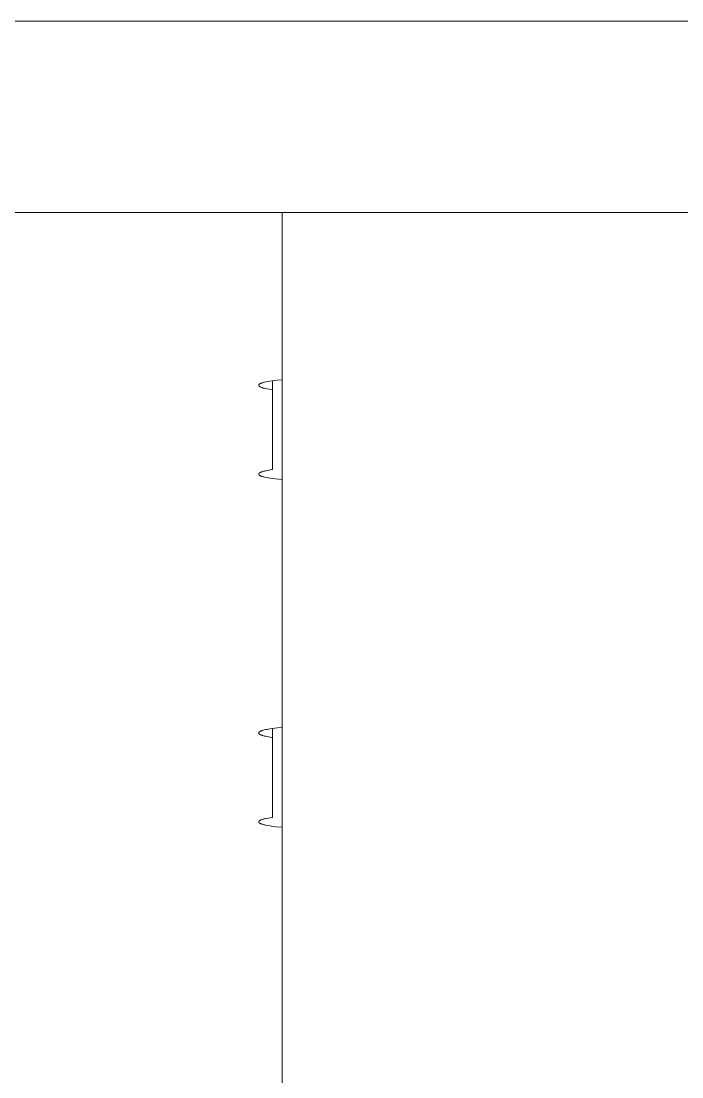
# Model space of a CAD drawing. Header units: inches. Extents: x -12 to 176, y -4 to 123.
# Drawn here: x 2.917 to 3.465, y 21.021 to 21.897 of the extents above; entities that cross this region are included whole.
import ezdxf

# ---------------------------------------------------------------- set-up
doc = ezdxf.new("R2010")
doc.units = ezdxf.units.IN
doc.layers.add('ZANO_R', color=7, linetype='Continuous', lineweight=0)

msp = doc.modelspace()

# ---------------------------------------------------------------- linework, layer by layer
at = {"layer": 'ZANO_R'}
for p, q in [((1.283378083498974, 21.89704475793364), (35.41726868232365, 21.89704475793364)), ((2.149520636179773, 21.73815309383797), (4.511727598036146, 21.73815309383797)), ((3.133773536953299, 21.73815309383797), (3.133773536953299, 6.793614594194807)), ((3.120274728262643, 21.59774920186844), (3.121298626598787, 21.59795764578091)), ((3.121298626598787, 21.59795764578091), (3.12351067790371, 21.5983454672177)), ((3.12351067790371, 21.5983454672177), (3.125899513649301, 21.59869308932382)), ((3.125899513649301, 21.59869308932382), (3.129831090365769, 21.5991510674899)), ((3.125899513747072, 21.59869308932382), (3.125899513747072, 21.59128896051043)), ((3.129831090365769, 21.5991510674899), (3.133773536953299, 21.59950342296752)), ((3.114368273737796, 21.59499102491445), (3.11436909829456, 21.59502490923335)), ((3.114369098295469, 21.59495714059567), (3.114368273737796, 21.59499102491445)), ((3.11436909829456, 21.59502490923335), (3.114371571862307, 21.59505879142345)), ((3.114371571864126, 21.59492325840567), (3.114369098295469, 21.59495714059567)), ((3.114371571862307, 21.59505879142345), (3.114375694130331, 21.59509266935588)), ((3.114375694133059, 21.59488938047302), (3.114371571864126, 21.59492325840567)), ((3.114375694130331, 21.59509266935588), (3.114381464580447, 21.59512654090354)), ((3.114381464583971, 21.59485550892536), (3.114375694133059, 21.59488938047302)), ((3.114381464580447, 21.59512654090354), (3.114388882488015, 21.5951604039398)), ((3.114388882492449, 21.5948216458891), (3.114381464583971, 21.59485550892536)), ((3.114388882488015, 21.5951604039398), (3.114397946921486, 21.59519425634032)), ((3.114397946926829, 21.59478779348858), (3.114388882492449, 21.5948216458891)), ((3.114397946921486, 21.59519425634032), (3.114408656742853, 21.59522809598302)), ((3.114408656749106, 21.59475395384588), (3.114397946926829, 21.59478779348858)), ((3.114408656742853, 21.59522809598302), (3.114421010608112, 21.5952619207482)), ((3.114421010615274, 21.5947201290807), (3.114408656749106, 21.59475395384588)), ((3.114421010608112, 21.5952619207482), (3.11443500696771, 21.59529572851925)), ((3.114435006975668, 21.59468632130965), (3.114421010615274, 21.5947201290807)), ((3.11443500696771, 21.59529572851925), (3.114450644066778, 21.59532951718352)), ((3.114450644075646, 21.5946525326455), (3.114435006975668, 21.59468632130965)), ((3.114450644066778, 21.59532951718352), (3.11446791994581, 21.59536328463189)), ((3.1144679199557, 21.59461876519701), (3.114450644075646, 21.5946525326455)), ((3.11446791994581, 21.59536328463189), (3.114486832441798, 21.5953970287599)), ((3.114486832452485, 21.59458502106911), (3.1144679199557, 21.59461876519701)), ((3.114486832441798, 21.5953970287599), (3.114507379187671, 21.59543074746789)), ((3.114507379199267, 21.59455130236113), (3.114486832452485, 21.59458502106911)), ((3.114507379187671, 21.59543074746789), (3.114529557614333, 21.59546443866149)), ((3.114529557626952, 21.59451761116752), (3.114507379199267, 21.59455130236113)), ((3.114529557614333, 21.59546443866149), (3.114553364950893, 21.5954981002523)), ((3.114553364964308, 21.59448394957671), (3.114529557626952, 21.59451761116752)), ((3.114553364950893, 21.5954981002523), (3.114578798225239, 21.59553173015756)), ((3.114578798239449, 21.59445031967145), (3.114553364964308, 21.59448394957671)), ((3.114578798225239, 21.59553173015756), (3.114605854265506, 21.59556532630147)), ((3.114605854280626, 21.59441672352754), (3.114578798239449, 21.59445031967145)), ((3.114605854265506, 21.59556532630147), (3.114634529700652, 21.59559888661526)), ((3.114634529716795, 21.59438316321375), (3.114605854280626, 21.59441672352754)), ((3.114634529700652, 21.59559888661526), (3.114664820962162, 21.59563240903735)), ((3.114664820979101, 21.59434964079166), (3.114634529716795, 21.59438316321375)), ((3.114664820962162, 21.59563240903735), (3.114696724284045, 21.59566589151432)), ((3.11469672430178, 21.59431615831492), (3.114664820979101, 21.59434964079166)), ((3.114696724284045, 21.59566589151432), (3.114730235704997, 21.59569933200025)), ((3.114730235723755, 21.59428271782876), (3.11469672430178, 21.59431615831492)), ((3.114730235704997, 21.59569933200025), (3.114765351069195, 21.59573272845903)), ((3.114765351088749, 21.5942493213701), (3.114730235723755, 21.59428271782876)), ((3.114765351069195, 21.59573272845903), (3.114802066027551, 21.5957660788627)), ((3.114802066048128, 21.59421597096632), (3.114765351088749, 21.5942493213701)), ((3.114802066027551, 21.5957660788627), (3.11484037603941, 21.5957993811932)), ((3.114840376060783, 21.59418266863592), (3.114802066048128, 21.59421597096632)), ((3.11484037603941, 21.5957993811932), (3.114880276373356, 21.59583263344204)), ((3.114880276395525, 21.59414941638697), (3.114840376060783, 21.59418266863592)), ((3.114880276373356, 21.59583263344204), (3.114921762108906, 21.5958658336114)), ((3.114921762132099, 21.59411621621784), (3.114880276395525, 21.59414941638697)), ((3.114921762108906, 21.5958658336114), (3.114964828138568, 21.59589897971368)), ((3.114964828162556, 21.59408307011545), (3.114921762132099, 21.59411621621784)), ((3.114964828138568, 21.59589897971368), (3.115009469168513, 21.59593206977267)), ((3.115009469193296, 21.59404998005668), (3.114964828162556, 21.59408307011545)), ((3.115009469168513, 21.59593206977267), (3.115103454134442, 21.59599807391196)), ((3.115103454161044, 21.59398397591728), (3.115009469193296, 21.59404998005668)), ((3.115103454134442, 21.59599807391196), (3.1152036710007, 21.59606383045359)), ((3.115203671029008, 21.59391821937565), (3.115103454161044, 21.59398397591728)), ((3.1152036710007, 21.59606383045359), (3.115310070894907, 21.59612932402165)), ((3.115310070925034, 21.59385272580771), (3.115203671029008, 21.59391821937565)), ((3.115310070894907, 21.59612932402165), (3.115422602136846, 21.59619453945213)), ((3.115422602168564, 21.59378751037734), (3.115310070925034, 21.59385272580771)), ((3.115422602136846, 21.59619453945213), (3.115541210300194, 21.59625946180385)), ((3.115541210333731, 21.59372258802573), (3.115422602168564, 21.59378751037734)), ((3.115541210300194, 21.59625946180385), (3.115665838277323, 21.59632407636904)), ((3.115665838312452, 21.59365797346042), (3.115541210333731, 21.59372258802573)), ((3.115665838277323, 21.59632407636904), (3.115796426346492, 21.59638836868412)), ((3.115796426383554, 21.59359368114546), (3.115665838312452, 21.59365797346042)), ((3.115796426346492, 21.59638836868412), (3.115932912242329, 21.59645232453913)), ((3.115932912280982, 21.59352972529057), (3.115796426383554, 21.59359368114546)), ((3.115932912242329, 21.59645232453913), (3.116223316167179, 21.59657917135353)), ((3.11622331620913, 21.59340287847628), (3.115932912280982, 21.59352972529057)), ((3.116223316167179, 21.59657917135353), (3.116536503853013, 21.59670450855849)), ((3.11653650389826, 21.59327754127143), (3.11622331620913, 21.59340287847628)), ((3.116536503853013, 21.59670450855849), (3.116871893254483, 21.59682823252494)), ((3.116871893303028, 21.59315381730509), (3.11653650389826, 21.59327754127143)), ((3.116871893254483, 21.59682823252494), (3.11722886908251, 21.59695024448949)), ((3.117228869134351, 21.59303180534077), (3.116871893303028, 21.59315381730509)), ((3.11722886908251, 21.59695024448949), (3.117606785502517, 21.59707045076679)), ((3.117606785557427, 21.5929115990637), (3.117228869134351, 21.59303180534077)), ((3.117606785502517, 21.59707045076679), (3.118422720738408, 21.59730509796593)), ((3.118422720799458, 21.59267695186479), (3.117606785557427, 21.5929115990637)), ((3.118422720738408, 21.59730509796593), (3.119314027878431, 21.59753153234492)), ((3.119314027945506, 21.59245051748626), (3.118422720799458, 21.59267695186479)), ((3.119314027878431, 21.59753153234492), (3.120274728262643, 21.59774920186844)), ((3.120274728335403, 21.59223284796342), (3.119314027945506, 21.59245051748626)), ((3.12129862667723, 21.59202440405129), (3.120274728335403, 21.59223284796342)), ((3.123510677992272, 21.59163658261552), (3.12129862667723, 21.59202440405129)), ((3.125899513747072, 21.59128896051043), (3.123510677992272, 21.59163658261552)), ((3.125899513747072, 21.52494681778346), (3.125899513747072, 21.59128896051043)), ((3.114368357937792, 21.52123392540959), (3.114368409504436, 21.52125850286727)), ((3.114369173392106, 21.52120935966904), (3.114368357937792, 21.52123392540959)), ((3.114368409504436, 21.52125850286727), (3.114369329291776, 21.52128309123729)), ((3.114370854611707, 21.52118480644781), (3.114369173392106, 21.52120935966904)), ((3.114369329291776, 21.52128309123729), (3.114371118444183, 21.52130768971283)), ((3.114373400285558, 21.52116026654566), (3.114370854611707, 21.52118480644781)), ((3.114371118444183, 21.52130768971283), (3.114373778049526, 21.5213322974851)), ((3.114376809048053, 21.52113574076047), (3.114373400285558, 21.52116026654566)), ((3.114373778049526, 21.5213322974851), (3.114377309139854, 21.52135691374308)), ((3.114381079478449, 21.52111122988701), (3.114376809048053, 21.52113574076047)), ((3.114377309139854, 21.52135691374308), (3.11438171269026, 21.52138153767389)), ((3.114386210101884, 21.52108673471768), (3.114381079478449, 21.52111122988701)), ((3.11438171269026, 21.52138153767389), (3.114386989618993, 21.52140616846286)), ((3.114392199388817, 21.52106225604216), (3.114386210101884, 21.52108673471768)), ((3.114386989618993, 21.52140616846286), (3.11439314078757, 21.52143080529326)), ((3.114399045756727, 21.52103779464726), (3.114392199388817, 21.52106225604216)), ((3.11439314078757, 21.52143080529326), (3.114400167000213, 21.52145544734712)), ((3.114406747568864, 21.52101335131708), (3.114399045756727, 21.52103779464726)), ((3.114400167000213, 21.52145544734712), (3.114408069003616, 21.52148009380464)), ((3.114415303135615, 21.52098892683266), (3.114406747568864, 21.52101335131708)), ((3.114408069003616, 21.52148009380464), (3.11441684748695, 21.52150474384443)), ((3.114424710714388, 21.52096452197206), (3.114415303135615, 21.52098892683266)), ((3.11441684748695, 21.52150474384443), (3.114426503081631, 21.52152939664386)), ((3.114434968510409, 21.52094013751041), (3.114424710714388, 21.52096452197206)), ((3.114426503081631, 21.52152939664386), (3.114437036361096, 21.5215540513788)), ((3.114446074676607, 21.52091577421963), (3.114434968510409, 21.52094013751041)), ((3.114437036361096, 21.5215540513788), (3.114448447840573, 21.52157870722401)), ((3.114458027313844, 21.52089143286791), (3.114446074676607, 21.52091577421963)), ((3.114448447840573, 21.52157870722401), (3.114460737977083, 21.52160336335309)), ((3.11447082447205, 21.52086711422082), (3.114458027313844, 21.52089143286791)), ((3.114460737977083, 21.52160336335309), (3.114473907169099, 21.52162801893864)), ((3.114484464149541, 21.52084281904017), (3.11447082447205, 21.52086711422082)), ((3.114473907169099, 21.52162801893864), (3.114487955756886, 21.5216526731521)), ((3.114498944294496, 21.52081854808448), (3.114484464149541, 21.52084281904017)), ((3.114487955756886, 21.5216526731521), (3.11450288402159, 21.52167732516436)), ((3.114514262804619, 21.52079430210851), (3.114498944294496, 21.52081854808448)), ((3.11450288402159, 21.52167732516436), (3.114518692185925, 21.52170197414516)), ((3.114530417527703, 21.5207700818634), (3.114514262804619, 21.52079430210851)), ((3.114518692185925, 21.52170197414516), (3.114535380413372, 21.52172661926379)), ((3.114547406261863, 21.52074588809676), (3.114530417527703, 21.5207700818634)), ((3.114535380413372, 21.52172661926379), (3.11455294880875, 21.52175125968886)), ((3.114565226756554, 21.52072172155265), (3.114547406261863, 21.52074588809676)), ((3.11455294880875, 21.52175125968886), (3.114571397417421, 21.5217758945884)), ((3.114583876712345, 21.52069758297107), (3.114565226756554, 21.52072172155265)), ((3.114571397417421, 21.5217758945884), (3.11459072622597, 21.52180052313047)), ((3.114603353781263, 21.52067347308791), (3.114583876712345, 21.52069758297107)), ((3.11459072622597, 21.52180052313047), (3.114610935161522, 21.52182514448195)), ((3.114623655568153, 21.52064939263555), (3.114603353781263, 21.52067347308791)), ((3.114610935161522, 21.52182514448195), (3.114632024091975, 21.52184975781033)), ((3.114644779629998, 21.52062534234203), (3.114623655568153, 21.52064939263555)), ((3.114632024091975, 21.52184975781033), (3.114653992825765, 21.52187436228273)), ((3.11466672347683, 21.52060132293165), (3.114644779629998, 21.52062534234203)), ((3.114653992825765, 21.52187436228273), (3.114676841112328, 21.52189895706594)), ((3.114689484572295, 21.52057733512395), (3.11466672347683, 21.52060132293165)), ((3.114676841112328, 21.52189895706594), (3.114700568641297, 21.52192354132698)), ((3.114713060333997, 21.5205533796349), (3.114689484572295, 21.52057733512395)), ((3.114700568641297, 21.52192354132698), (3.114725175043191, 21.52194811423344)), ((3.114762645298924, 21.52050556845386), (3.114713060333997, 21.5205533796349)), ((3.114725175043191, 21.52194811423344), (3.114750659888841, 21.5219726749521)), ((3.114750659888841, 21.5219726749521), (3.11480426289836, 21.52202175649897)), ((3.114815456808174, 21.5204578950276), (3.114762645298924, 21.52050556845386)), ((3.11480426289836, 21.52202175649897), (3.114861373049962, 21.52207077931557)), ((3.114871472590949, 21.52041036492362), (3.114815456808174, 21.5204578950276)), ((3.114861373049962, 21.52207077931557), (3.114921984773673, 21.52211973675939)), ((3.114930669684668, 21.52036298363673), (3.114871472590949, 21.52041036492362)), ((3.114921984773673, 21.52211973675939), (3.114986091552282, 21.52216862220136)), ((3.114993024449859, 21.52031575658638), (3.114930669684668, 21.52036298363673)), ((3.114986091552282, 21.52216862220136), (3.115053685922362, 21.52221742902786)), ((3.115058512586756, 21.52026868911564), (3.114993024449859, 21.52031575658638)), ((3.115053685922362, 21.52221742902786), (3.115124759477794, 21.52226615064403)), ((3.115127109150876, 21.52022178648888), (3.115058512586756, 21.52026868911564)), ((3.115124759477794, 21.52226615064403), (3.115199302873066, 21.52231478047695)), ((3.115198788569728, 21.52017505389101), (3.115127109150876, 21.52022178648888)), ((3.115273524659301, 21.5201284964251), (3.115198788569728, 21.52017505389101)), ((3.115199302873066, 21.52231478047695), (3.115277305827135, 21.52236331197825)), ((3.115351290641115, 21.52008211911168), (3.115273524659301, 21.5201284964251)), ((3.115277305827135, 21.52236331197825), (3.115358757128661, 21.52241173862767)), ((3.115432059158934, 21.52003592688668), (3.115351290641115, 21.52008211911168)), ((3.115358757128661, 21.52241173862767), (3.11544364464055, 21.52246005393503)), ((3.115602491592995, 21.5199441170178), (3.115432059158934, 21.52003592688668)), ((3.11544364464055, 21.52246005393503), (3.115623675158986, 21.52255632473457)), ((3.115784592217892, 21.5198531045741), (3.115602491592995, 21.5199441170178)), ((3.115623675158986, 21.52255632473457), (3.115817282024864, 21.52265207317843)), ((3.11597812316495, 21.51976292588613), (3.115784592217892, 21.5198531045741)), ((3.115817282024864, 21.52265207317843), (3.116024335521274, 21.52274724874114)), ((3.116182839009753, 21.51967361582835), (3.11597812316495, 21.51976292588613)), ((3.116024335521274, 21.52274724874114), (3.11624469185017, 21.52284180165718)), ((3.116398487345805, 21.51958520779094), (3.116182839009753, 21.51967361582835)), ((3.11624469185017, 21.52284180165718), (3.116478193445573, 21.52293568300779)), ((3.116624809361042, 21.51949773365713), (3.116398487345805, 21.51958520779094)), ((3.116478193445573, 21.52293568300779), (3.116724669323162, 21.52302884480427)), ((3.116861540414334, 21.51941122378496), (3.116624809361042, 21.51949773365713)), ((3.116724669323162, 21.52302884480427), (3.117255795225333, 21.52321282290556)), ((3.117365145375175, 21.51924121054746), (3.116861540414334, 21.51941122378496)), ((3.117255795225333, 21.52321282290556), (3.117836448649086, 21.52339337361165)), ((3.117967316286922, 21.51905787415267), (3.117365145375175, 21.51924121054746)), ((3.117836448649086, 21.52339337361165), (3.118464821654243, 21.52357015421983)), ((3.118464821654243, 21.52357015421983), (3.119138935587671, 21.52374284370357)), ((3.119138935587671, 21.52374284370357), (3.119856658781032, 21.52391114446338)), ((3.119856658781032, 21.52391114446338), (3.120615725326047, 21.5240747837817)), ((3.120615725326047, 21.5240747837817), (3.122248271336275, 21.52438711822656)), ((3.122248271336275, 21.52438711822656), (3.124016513049241, 21.52467819893961)), ((3.124016513049241, 21.52467819893961), (3.125899513747072, 21.52494681778346)), ((3.118629148035211, 21.51887578317637), (3.117967316286922, 21.51905787415267)), ((3.119350935863281, 21.51869542198226), (3.118629148035211, 21.51887578317637)), ((3.120132691878894, 21.51851728648869), (3.119350935863281, 21.51869542198226)), ((3.12187465827401, 21.51816971259113), (3.120132691878894, 21.51851728648869)), ((3.123849013025506, 21.51783711869159), (3.12187465827401, 21.51816971259113)), ((3.126044608848019, 21.51752349399116), (3.123849013025506, 21.51783711869159)), ((3.12844523364538, 21.51723261826093), (3.126044608848019, 21.51752349399116)), ((3.133773536953299, 21.51673235532637), (3.12844523364538, 21.51723261826093)), ((3.118422720788089, 21.30882851340384), (3.119314027935047, 21.30905494778294)), ((3.119314027935047, 21.30905494778294), (3.120274728326081, 21.30927261730635)), ((3.120274728326081, 21.30927261730635), (3.121298626669386, 21.30948106121905)), ((3.121298626669386, 21.30948106121905), (3.123510677988065, 21.30986888265549)), ((3.123510677988065, 21.30986888265549), (3.125899513747072, 21.31021650476127)), ((3.125899513747072, 21.31021650476127), (3.129831090414882, 21.3106744829194)), ((3.125899513747072, 21.30281237593481), (3.125899513747072, 21.31021650476127)), ((3.129831090414882, 21.3106744829194), (3.133773536953299, 21.31102683839201)), ((3.114368273737796, 21.30651444034815), (3.114369098295015, 21.30654832466705)), ((3.114369098295015, 21.30648055602914), (3.114368273737796, 21.30651444034815)), ((3.114369098295015, 21.30654832466705), (3.114371571863217, 21.30658220685704)), ((3.114371571863217, 21.30644667383903), (3.114369098295015, 21.30648055602914)), ((3.114371571863217, 21.30658220685704), (3.114375694131695, 21.30661608478981)), ((3.114375694131695, 21.30641279590638), (3.114371571863217, 21.30644667383903)), ((3.114375694131695, 21.30661608478981), (3.114381464582266, 21.30664995633747)), ((3.114381464582266, 21.30637892435861), (3.114375694131695, 21.30641279590638)), ((3.114381464582266, 21.30664995633747), (3.114388882490289, 21.30668381937396)), ((3.114388882490289, 21.30634506132235), (3.114381464582266, 21.30637892435861)), ((3.114388882490289, 21.30668381937396), (3.114397946924328, 21.30671767177459)), ((3.114397946924328, 21.3063112089216), (3.114388882490289, 21.30634506132235)), ((3.114397946924328, 21.30671767177459), (3.11440865674615, 21.30675151141729)), ((3.11440865674615, 21.30627736927879), (3.114397946924328, 21.3063112089216)), ((3.11440865674615, 21.30675151141729), (3.114421010611977, 21.30678533618247)), ((3.114421010611977, 21.30624354451361), (3.11440865674615, 21.30627736927879)), ((3.114421010611977, 21.30678533618247), (3.11443500697203, 21.30681914395363)), ((3.11443500697203, 21.30620973674245), (3.114421010611977, 21.30624354451361)), ((3.11443500697203, 21.30681914395363), (3.114450644071553, 21.3068529326179)), ((3.114450644071553, 21.30617594807818), (3.11443500697203, 21.30620973674245)), ((3.114450644071553, 21.3068529326179), (3.114467919951267, 21.30688670006639)), ((3.114467919951267, 21.30614218062981), (3.114450644071553, 21.30617594807818)), ((3.114467919951267, 21.30688670006639), (3.11448683244771, 21.3069204441944)), ((3.11448683244771, 21.30610843650167), (3.114467919951267, 21.30614218062981)), ((3.11448683244771, 21.3069204441944), (3.114507379194151, 21.3069541629025)), ((3.114507379194151, 21.30607471779369), (3.11448683244771, 21.30610843650167)), ((3.114507379194151, 21.3069541629025), (3.114529557621381, 21.30698785409633)), ((3.114529557621381, 21.30604102659986), (3.114507379194151, 21.30607471779369)), ((3.114529557621381, 21.30698785409633), (3.11455336495851, 21.30702151568714)), ((3.11455336495851, 21.30600736500917), (3.114529557621381, 21.30604102659986)), ((3.11455336495851, 21.30702151568714), (3.114578798233424, 21.3070551455924)), ((3.114578798233424, 21.30597373510368), (3.11455336495851, 21.30600736500917)), ((3.114578798233424, 21.3070551455924), (3.114605854274259, 21.30708874173642)), ((3.114605854274259, 21.30594013895966), (3.114578798233424, 21.30597373510368)), ((3.114605854274259, 21.30708874173642), (3.114634529710088, 21.30712230205044)), ((3.114634529710088, 21.30590657864586), (3.114605854274259, 21.30594013895966)), ((3.114634529710088, 21.30712230205044), (3.114664820972052, 21.30715582447264)), ((3.114664820972052, 21.30587305622366), (3.114634529710088, 21.30590657864586)), ((3.114664820972052, 21.30715582447264), (3.114696724294504, 21.30718930694938)), ((3.114696724294504, 21.3058395737467), (3.114664820972052, 21.30587305622366)), ((3.114696724294504, 21.30718930694938), (3.114730235716138, 21.30722274743566)), ((3.114730235716138, 21.30580613326065), (3.114696724294504, 21.3058395737467)), ((3.114730235716138, 21.30722274743566), (3.114765351080905, 21.30725614389443)), ((3.114765351080905, 21.30577273680176), (3.114730235716138, 21.30580613326065)), ((3.114765351080905, 21.30725614389443), (3.114802066039942, 21.30728949429822)), ((3.114802066039942, 21.30573938639797), (3.114765351080905, 21.30577273680176)), ((3.114802066039942, 21.30728949429822), (3.114840376052371, 21.30732279662872)), ((3.114840376052371, 21.30570608406735), (3.114802066039942, 21.30573938639797)), ((3.114840376052371, 21.30732279662872), (3.114880276386884, 21.30735604887779)), ((3.114880276386884, 21.30567283181851), (3.114840376052371, 21.30570608406735)), ((3.114880276386884, 21.30735604887779), (3.114921762123231, 21.30738924904703)), ((3.114921762123231, 21.30563963164904), (3.114880276386884, 21.30567283181851)), ((3.114921762123231, 21.30738924904703), (3.114964828153461, 21.30742239514943)), ((3.114964828153461, 21.30560648554676), (3.114921762123231, 21.30563963164904)), ((3.114964828153461, 21.30742239514943), (3.115009469184088, 21.30745548520831)), ((3.115009469184088, 21.30557339548777), (3.114964828153461, 21.30560648554676)), ((3.115009469184088, 21.30745548520831), (3.115103454151267, 21.30752148934793)), ((3.115103454151267, 21.30550739134837), (3.115009469184088, 21.30557339548777)), ((3.115103454151267, 21.30752148934793), (3.115203671019003, 21.30758724588956)), ((3.115203671019003, 21.30544163480663), (3.115103454151267, 21.30550739134837)), ((3.115203671019003, 21.30758724588956), (3.115310070914575, 21.30765273945774)), ((3.115310070914575, 21.30537614123834), (3.115203671019003, 21.30544163480663)), ((3.115310070914575, 21.30765273945774), (3.115422602157878, 21.30771795488833)), ((3.115422602157878, 21.30531092580786), (3.115310070914575, 21.30537614123834)), ((3.115422602157878, 21.30771795488833), (3.115541210322704, 21.30778287724017)), ((3.115541210322704, 21.30524600345591), (3.115422602157878, 21.30531092580786)), ((3.115541210322704, 21.30778287724017), (3.115665838301197, 21.30784749180559)), ((3.115665838301197, 21.30518138889049), (3.115541210322704, 21.30524600345591)), ((3.115665838301197, 21.30784749180559), (3.115796426371958, 21.30791178412089)), ((3.115796426371958, 21.30511709657542), (3.115665838301197, 21.30518138889049)), ((3.115796426371958, 21.30791178412089), (3.115932912269159, 21.3079757399759)), ((3.115932912269159, 21.30505314072029), (3.115796426371958, 21.30511709657542)), ((3.115932912269159, 21.3079757399759), (3.116223316197079, 21.30810258679041)), ((3.116223316197079, 21.30492629390578), (3.115932912269159, 21.30505314072029)), ((3.116223316197079, 21.30810258679041), (3.116536503886095, 21.30822792399572)), ((3.116536503886095, 21.30480095670048), (3.116223316197079, 21.30492629390578)), ((3.116536503886095, 21.30822792399572), (3.11687189329075, 21.30835164796228)), ((3.11687189329075, 21.30467723273391), (3.116536503886095, 21.30480095670048)), ((3.11687189329075, 21.30835164796228), (3.117228869122073, 21.30847365992695)), ((3.117228869122073, 21.30455522076913), (3.11687189329075, 21.30467723273391)), ((3.117228869122073, 21.30847365992695), (3.117606785545377, 21.30859386620425)), ((3.117606785545377, 21.30443501449183), (3.117228869122073, 21.30455522076913)), ((3.117606785545377, 21.30859386620425), (3.118422720788089, 21.30882851340384)), ((3.118422720788089, 21.30420036729235), (3.117606785545377, 21.30443501449183)), ((3.119314027935047, 21.30397393291337), (3.118422720788089, 21.30420036729235)), ((3.120274728326081, 21.30375626338984), (3.119314027935047, 21.30397393291337)), ((3.121298626669386, 21.30354781947715), (3.120274728326081, 21.30375626338984)), ((3.123510677988065, 21.30315999804081), (3.121298626669386, 21.30354781947715)), ((3.125899513747072, 21.30281237593481), (3.123510677988065, 21.30315999804081)), ((3.125899513747072, 21.23647023320795), (3.125899513747072, 21.30281237593481)), ((3.114368357937792, 21.23275734083408), (3.114368409504436, 21.23278191829165)), ((3.114369173392106, 21.23273277509354), (3.114368357937792, 21.23275734083408)), ((3.114368409504436, 21.23278191829165), (3.114369329291776, 21.23280650666167)), ((3.114370854611707, 21.23270822187219), (3.114369173392106, 21.23273277509354)), ((3.114369329291776, 21.23280650666167), (3.114371118444183, 21.23283110513732)), ((3.114373400285558, 21.23268368197016), (3.114370854611707, 21.23270822187219)), ((3.114371118444183, 21.23283110513732), (3.114373778049639, 21.23285571290948)), ((3.114376809048053, 21.23265915618497), (3.114373400285558, 21.23268368197016)), ((3.114373778049639, 21.23285571290948), (3.114377309139854, 21.23288032916757)), ((3.114381079478449, 21.23263464531151), (3.114376809048053, 21.23265915618497)), ((3.114377309139854, 21.23288032916757), (3.11438171269026, 21.23290495309838)), ((3.114386210101884, 21.23261015014218), (3.114381079478449, 21.23263464531151)), ((3.11438171269026, 21.23290495309838), (3.114386989618993, 21.23292958388735)), ((3.114392199388817, 21.23258567146654), (3.114386210101884, 21.23261015014218)), ((3.114386989618993, 21.23292958388735), (3.11439314078757, 21.23295422071776)), ((3.114399045756727, 21.23256121007175), (3.114392199388817, 21.23258567146654)), ((3.11439314078757, 21.23295422071776), (3.114400167000213, 21.23297886277162)), ((3.114406747568864, 21.23253676674157), (3.114399045756727, 21.23256121007175)), ((3.114400167000213, 21.23297886277162), (3.114408069003616, 21.23300350922914)), ((3.114415303135615, 21.23251234225715), (3.114406747568864, 21.23253676674157)), ((3.114408069003616, 21.23300350922914), (3.11441684748695, 21.23302815926893)), ((3.114424710714388, 21.23248793739656), (3.114415303135615, 21.23251234225715)), ((3.11441684748695, 21.23302815926893), (3.114426503081631, 21.23305281206824)), ((3.114434968510409, 21.23246355293502), (3.114424710714388, 21.23248793739656)), ((3.114426503081631, 21.23305281206824), (3.114437036361096, 21.23307746680318)), ((3.114446074676607, 21.23243918964413), (3.114434968510409, 21.23246355293502)), ((3.114437036361096, 21.23307746680318), (3.114448447840573, 21.23310212264839)), ((3.114458027313844, 21.23241484829241), (3.114446074676607, 21.23243918964413)), ((3.114448447840573, 21.23310212264839), (3.11446073797697, 21.23312677877759)), ((3.11447082447205, 21.23239052964531), (3.114458027313844, 21.23241484829241)), ((3.11446073797697, 21.23312677877759), (3.114473907169099, 21.23315143436314)), ((3.114484464149541, 21.23236623446466), (3.11447082447205, 21.23239052964531)), ((3.114473907169099, 21.23315143436314), (3.114487955756886, 21.2331760885766)), ((3.114498944294496, 21.23234196350897), (3.114484464149541, 21.23236623446466)), ((3.114487955756886, 21.2331760885766), (3.11450288402159, 21.23320074058874)), ((3.114514262804619, 21.23231771753289), (3.114498944294496, 21.23234196350897)), ((3.11450288402159, 21.23320074058874), (3.114518692185925, 21.23322538956965)), ((3.114530417527703, 21.23229349728778), (3.114514262804619, 21.23231771753289)), ((3.114518692185925, 21.23322538956965), (3.114535380413372, 21.23325003468828)), ((3.114547406261863, 21.23226930352125), (3.114530417527703, 21.23229349728778)), ((3.114535380413372, 21.23325003468828), (3.11455294880875, 21.23327467511335)), ((3.114565226756554, 21.23224513697726), (3.114547406261863, 21.23226930352125)), ((3.11455294880875, 21.23327467511335), (3.114571397417421, 21.2332993100129)), ((3.114583876712345, 21.23222099839545), (3.114565226756554, 21.23224513697726)), ((3.114571397417421, 21.2332993100129), (3.11459072622597, 21.23332393855473)), ((3.114603353781263, 21.23219688851241), (3.114583876712345, 21.23222099839545)), ((3.11459072622597, 21.23332393855473), (3.114610935161522, 21.23334855990633)), ((3.114623655568153, 21.23217280806004), (3.114603353781263, 21.23219688851241)), ((3.114610935161522, 21.23334855990633), (3.114632024091975, 21.23337317323482)), ((3.114644779629998, 21.23214875776664), (3.114623655568153, 21.23217280806004)), ((3.114632024091975, 21.23337317323482), (3.114653992825765, 21.23339777770722)), ((3.11466672347683, 21.23212473835603), (3.114644779629998, 21.23214875776664)), ((3.114653992825765, 21.23339777770722), (3.114676841112328, 21.23342237249044)), ((3.114689484572295, 21.23210075054833), (3.11466672347683, 21.23212473835603)), ((3.114676841112328, 21.23342237249044), (3.114700568641297, 21.23344695675148)), ((3.114713060333997, 21.2320767950594), (3.114689484572295, 21.23210075054833)), ((3.114700568641297, 21.23344695675148), (3.114725175043191, 21.23347152965771)), ((3.114762645298924, 21.23202898387835), (3.114713060333997, 21.2320767950594)), ((3.114725175043191, 21.23347152965771), (3.114750659888841, 21.23349609037659)), ((3.114750659888841, 21.23349609037659), (3.11480426289836, 21.23354517192347)), ((3.114815456808174, 21.23198131045199), (3.114762645298924, 21.23202898387835)), ((3.11480426289836, 21.23354517192347), (3.114861373049962, 21.23359419473984)), ((3.114871472590949, 21.23193378034811), (3.114815456808174, 21.23198131045199)), ((3.114861373049962, 21.23359419473984), (3.114921984773673, 21.23364315218377)), ((3.114930669684668, 21.23188639906122), (3.114871472590949, 21.23193378034811)), ((3.114921984773673, 21.23364315218377), (3.114986091552282, 21.23369203762586)), ((3.114993024449859, 21.23183917201088), (3.114930669684668, 21.23188639906122)), ((3.114986091552282, 21.23369203762586), (3.115053685922362, 21.23374084445236)), ((3.115058512586756, 21.23179210454002), (3.114993024449859, 21.23183917201088)), ((3.115053685922362, 21.23374084445236), (3.115124759477794, 21.23378956606841)), ((3.115127109150876, 21.23174520191337), (3.115058512586756, 21.23179210454002)), ((3.115124759477794, 21.23378956606841), (3.115199302873066, 21.23383819590121)), ((3.115198788569728, 21.2316984693155), (3.115127109150876, 21.23174520191337)), ((3.115273524659301, 21.2316519118496), (3.115198788569728, 21.2316984693155)), ((3.115199302873066, 21.23383819590121), (3.115277305827135, 21.23388672740275)), ((3.115351290641115, 21.23160553453617), (3.115273524659301, 21.2316519118496)), ((3.115277305827135, 21.23388672740275), (3.115358757128661, 21.23393515405205)), ((3.115432059158934, 21.23155934231129), (3.115351290641115, 21.23160553453617)), ((3.115358757128661, 21.23393515405205), (3.11544364464055, 21.23398346935942)), ((3.115602491592995, 21.2314675324423), (3.115432059158934, 21.23155934231129)), ((3.11544364464055, 21.23398346935942), (3.1156236751591, 21.23407974015895)), ((3.115784592217892, 21.23137651999848), (3.115602491592995, 21.2314675324423)), ((3.1156236751591, 21.23407974015895), (3.115817282024864, 21.23417548860293)), ((3.115978123164837, 21.23128634131051), (3.115784592217892, 21.23137651999848)), ((3.115817282024864, 21.23417548860293), (3.116024335521274, 21.23427066416563)), ((3.116182839009753, 21.23119703125285), (3.115978123164837, 21.23128634131051)), ((3.116024335521274, 21.23427066416563), (3.11624469185017, 21.23436521708167)), ((3.116398487345805, 21.23110862321543), (3.116182839009753, 21.23119703125285)), ((3.11624469185017, 21.23436521708167), (3.116478193445573, 21.23445909843228)), ((3.116624809361042, 21.23102114908174), (3.116398487345805, 21.23110862321543)), ((3.116478193445573, 21.23445909843228), (3.116724669323162, 21.23455226022865)), ((3.116861540414334, 21.23093463920945), (3.116624809361042, 21.23102114908174)), ((3.116724669323162, 21.23455226022865), (3.117255795225333, 21.23473623833006)), ((3.117365145375175, 21.23076462597196), (3.116861540414334, 21.23093463920945)), ((3.117255795225333, 21.23473623833006), (3.117836448649086, 21.23491678903603)), ((3.117967316286922, 21.23058128957716), (3.117365145375175, 21.23076462597196)), ((3.117836448649086, 21.23491678903603), (3.118464821654243, 21.23509356964421)), ((3.118629148035211, 21.23039919860086), (3.117967316286922, 21.23058128957716)), ((3.118464821654243, 21.23509356964421), (3.119138935587671, 21.23526625912795)), ((3.119350935863281, 21.23021883740675), (3.118629148035211, 21.23039919860086)), ((3.119138935587671, 21.23526625912795), (3.119856658781032, 21.23543455988788)), ((3.120132691878894, 21.23004070191318), (3.119350935863281, 21.23021883740675)), ((3.119856658781032, 21.23543455988788), (3.120615725326047, 21.23559819920619)), ((3.120615725326047, 21.23559819920619), (3.122248271336275, 21.23591053365105)), ((3.122248271336275, 21.23591053365105), (3.124016513049241, 21.23620161436411)), ((3.124016513049241, 21.23620161436411), (3.125899513747072, 21.23647023320795)), ((3.12187465827401, 21.22969312801563), (3.120132691878894, 21.23004070191318)), ((3.123849013025506, 21.22936053411608), (3.12187465827401, 21.22969312801563)), ((3.126044608848019, 21.22904690941566), (3.123849013025506, 21.22936053411608)), ((3.12844523364538, 21.22875603368543), (3.126044608848019, 21.22904690941566)), ((3.133773536953299, 21.22825577075086), (3.12844523364538, 21.22875603368543))]:
    msp.add_line(p, q, dxfattribs=at)

doc.saveas('drawing.dxf')
